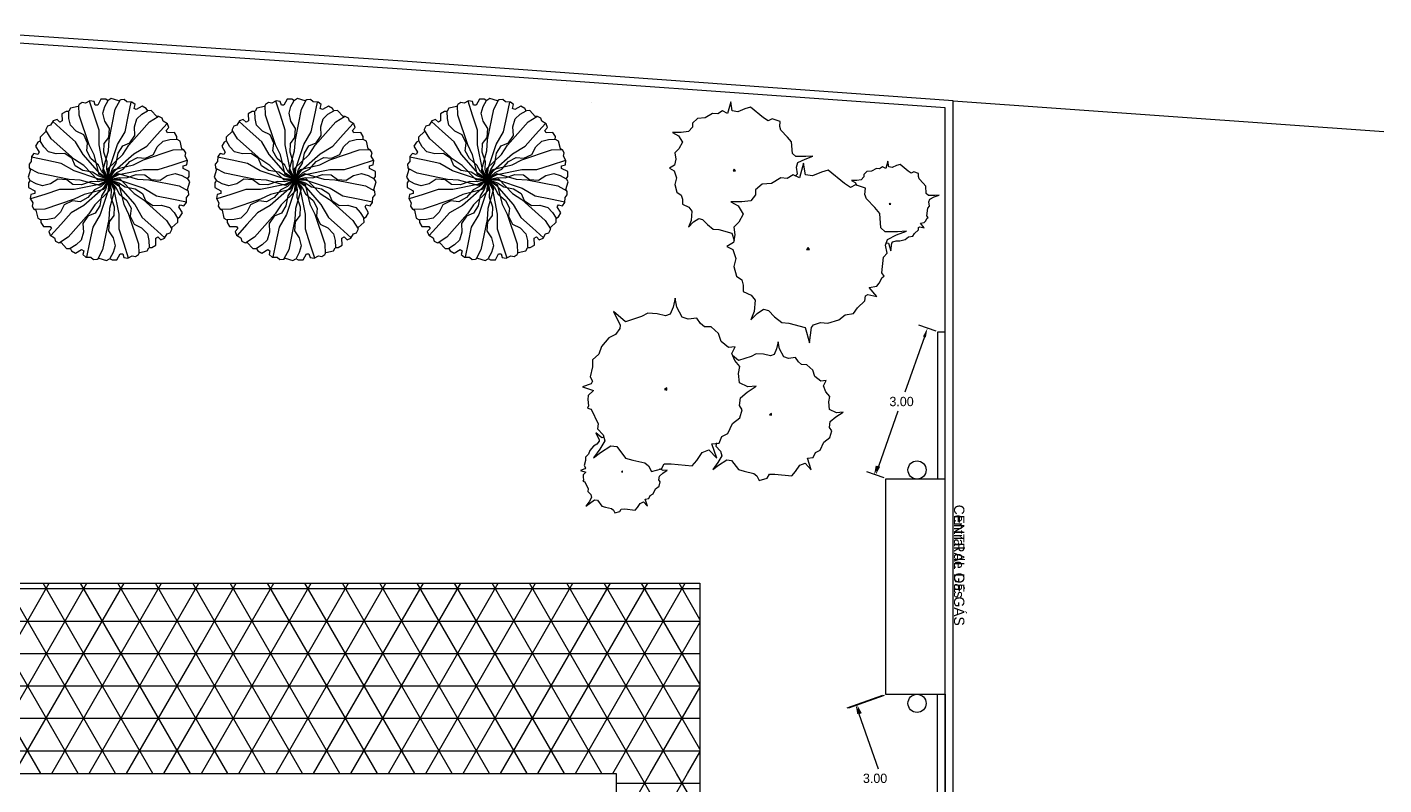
# Model space of a CAD drawing. Header units: millimetres. Extents: x 935 to 1399, y 512 to 900.
# Drawn here: x 1041.8 to 1067.97, y 862.66 to 877.26 of the extents above; entities that cross this region are included whole.
import ezdxf

# ---------------------------------------------------------------- set-up
doc = ezdxf.new("R2010")
doc.units = ezdxf.units.MM
for name, color, linetype in [('paredes', 5, 'Continuous'), ('terrenos', 3, 'Continuous'), ('VEGETAÇÃO', 3, 'Continuous')]:
    doc.layers.add(name, color=color, linetype=linetype)
pattern_1 = [(0, (1620.23605, 455.1888), (0, 0.625), []), (60, (1620.23605, 455.1888), (-0.5412659, 0.3125), []), (120, (1620.23605, 455.1888), (-0.5412659, -0.3125), [])]

# ---------------------------------------------------------------- blocks, each defined once
blk = doc.blocks.new('BRANCHP', base_point=(0.5, 0.5))
for p, q in [((0.7188, 0.625), (0.9062, 0.6875)), ((0.9062, 0.6875), (0.97, 0.6898)), ((0.9506, 0.7433), (0.9315, 0.7539)), ((0.962, 0.694), (0.9506, 0.7433)), ((0.9742, 0.6875), (0.962, 0.694)), ((0.9865, 0.6682), (0.9742, 0.6875)), ((0.6562, 0.5938), (0.7188, 0.625)), ((0.9062, 0.5938), (0.9956, 0.6226)), ((0.9821, 0.6473), (0.9865, 0.6682)), ((0.9973, 0.6196), (0.9821, 0.6473)), ((0.9936, 0.594), (0.9973, 0.6196)), ((0.5, 0.5), (0.5312, 0.5625)), ((0.5, 0.5), (0.5625, 0.5312)), ((0.5312, 0.5625), (0.6562, 0.5938)), ((0.5625, 0.5312), (0.7188, 0.5625)), ((0.612, 0.5116), (0.6728, 0.5325)), ((0.6728, 0.5325), (0.7278, 0.5305)), ((0.7188, 0.5625), (0.8125, 0.5625)), ((0.7278, 0.5305), (0.767, 0.501)), ((0.8125, 0.5625), (0.9062, 0.5938)), ((0.8239, 0.4968), (0.869, 0.5263)), ((0.869, 0.5263), (0.92, 0.5389)), ((0.92, 0.5389), (0.9612, 0.5263)), ((0.9612, 0.5263), (0.9994, 0.5054)), ((0.9697, 0.5873), (0.9936, 0.594)), ((0.9697, 0.5708), (0.9697, 0.5873)), ((1.008, 0.5503), (0.9697, 0.5708)), ((0.9985, 0.5039), (1.0081, 0.52)), ((1.0081, 0.52), (1.008, 0.5503)), ((0.5, 0.5), (0.565, 0.5136)), ((0.565, 0.5136), (0.612, 0.5116)), ((0.767, 0.501), (0.8239, 0.4968))]:
    blk.add_line(p, q)

msp = doc.modelspace()

# ---------------------------------------------------------------- hatches: boundary and pattern name
h = msp.add_hatch()
h.set_pattern_fill('NET3', color=254, scale=5, style=0)
h.set_pattern_definition(pattern_1)
h.paths.add_polyline_path([(1045.15965, 866.5417), (1035.54345, 866.5417), (1035.54345, 862.87187), (1037.15965, 862.87187), (1045.15965, 862.87187)])
h = msp.add_hatch()
h.set_pattern_fill('NET3', color=254, scale=5, style=0)
h.set_pattern_definition(pattern_1)
h.paths.add_polyline_path([(1054.77585, 862.87187), (1053.15965, 862.87187), (1053.15965, 852.57187), (1054.77585, 852.57187)])

# ---------------------------------------------------------------- linework, layer by layer
for p, q in [((1059.33149, 871.40203), (1058.99707, 871.5202)), ((1059.10681, 871.29051), (1058.73039, 870.22523)), ((1058.22676, 868.79994), (1058.60318, 869.86523)), ((1058.33149, 868.57203), (1057.99707, 868.6902)), ((1058.33149, 868.57203), (1057.99707, 868.6902))]:
    msp.add_line(p, q)
at = {"color": 254}
for p, q in [((1035.54345, 866.5417), (1054.77585, 866.5417)), ((1045.15965, 865.37724), (1045.83195, 866.5417)), ((1045.15965, 864.12724), (1046.55363, 866.5417)), ((1045.15965, 862.87724), (1047.27532, 866.5417)), ((1045.15965, 866.43879), (1054.77585, 866.43879)), ((1047.83189, 862.87187), (1045.71311, 866.5417)), ((1045.87823, 862.87187), (1047.99701, 866.5417)), ((1048.55358, 862.87187), (1046.4348, 866.5417)), ((1046.59992, 862.87187), (1048.7187, 866.5417)), ((1049.27527, 862.87187), (1047.15649, 866.5417)), ((1047.32161, 862.87187), (1049.44039, 866.5417)), ((1049.99695, 862.87187), (1047.87817, 866.5417)), ((1048.04329, 862.87187), (1050.16207, 866.5417)), ((1050.71864, 862.87187), (1048.59986, 866.5417)), ((1048.76498, 862.87187), (1050.88376, 866.5417)), ((1051.44033, 862.87187), (1049.32155, 866.5417)), ((1049.48667, 862.87187), (1051.60545, 866.5417)), ((1052.16202, 862.87187), (1050.04324, 866.5417)), ((1050.20836, 862.87187), (1052.32714, 866.5417)), ((1052.88371, 862.87187), (1050.76493, 866.5417)), ((1050.93005, 862.87187), (1053.04883, 866.5417)), ((1053.60539, 862.87187), (1051.48661, 866.5417)), ((1051.65173, 862.87187), (1053.77051, 866.5417)), ((1054.32708, 862.87187), (1052.2083, 866.5417)), ((1052.37342, 862.87187), (1054.4922, 866.5417)), ((1054.77585, 863.34458), (1052.92999, 866.5417)), ((1054.77585, 864.59458), (1053.65168, 866.5417)), ((1054.77585, 865.84458), (1054.37337, 866.5417)), ((1047.1102, 862.87187), (1045.15965, 866.25033)), ((1045.15965, 865.81379), (1054.77585, 865.81379)), ((1053.09511, 862.87187), (1054.77585, 865.78299)), ((1045.15965, 865.18879), (1054.77585, 865.18879)), ((1046.38852, 862.87187), (1045.15965, 865.00033)), ((1045.15965, 864.56379), (1054.77585, 864.56379)), ((1053.8168, 862.87187), (1054.77585, 864.53299)), ((1045.15965, 863.93879), (1054.77585, 863.93879)), ((1045.66683, 862.87187), (1045.15965, 863.75033)), ((1045.15965, 863.31379), (1054.77585, 863.31379)), ((1054.53848, 862.87187), (1054.77585, 863.28299))]:
    msp.add_line(p, q, dxfattribs=at)
at = {"color": 7}
for p, q in [((1054.77585, 866.5417), (1054.77585, 839.87187)), ((1058.30072, 864.38038), (1057.6112, 864.13674)), ((1058.33149, 864.38038), (1057.64198, 864.13674)), ((1057.84089, 864.02699), (1058.21732, 862.96171)), ((1037.15965, 862.87187), (1053.15965, 862.87187)), ((1053.15965, 862.87187), (1053.15965, 852.57187))]:
    msp.add_line(p, q, dxfattribs=at)
for points in [[(1059.07853, 871.30051), (1059.1351, 871.28052), (1059.16678, 871.46023)], [(1058.1677, 868.80994), (1058.22427, 868.78995), (1058.13601, 868.63023)], [(1058.1677, 868.80994), (1058.22427, 868.78995), (1058.13601, 868.63023)], [(1058.19847, 868.80994), (1058.25504, 868.78995), (1058.16678, 868.63023)]]:
    msp.add_solid(points)
for points in [[(1057.86918, 864.03699), (1057.8126, 864.017), (1057.78092, 864.19671)], [(1057.89995, 864.03699), (1057.84338, 864.017), (1057.81169, 864.19671)]]:
    msp.add_solid(points, dxfattribs=at)
at = {"layer": 'paredes'}
for p, q in [((1059.35965, 871.3812), (1059.35965, 868.5512)), ((1059.50965, 871.3812), (1059.35965, 871.3812)), ((1059.50965, 868.5512), (1059.50965, 871.3812)), ((1059.50965, 868.5512), (1058.35965, 868.5512)), ((1058.35965, 868.5512), (1058.35965, 864.5512)), ((1059.50965, 868.5512), (1058.35965, 868.5512)), ((1058.35965, 868.5512), (1058.35965, 864.5512)), ((1059.50965, 868.5512), (1058.39042, 868.5512)), ((1058.35965, 866.6012), (1058.35965, 866.3512)), ((1058.35965, 866.6012), (1058.35965, 866.3512)), ((1058.35965, 864.5512), (1058.35965, 864.4012)), ((1058.35965, 864.5512), (1058.35965, 864.4012)), ((1058.35965, 864.4012), (1059.50965, 864.4012)), ((1058.35965, 864.4012), (1059.50965, 864.4012)), ((1058.39042, 864.4012), (1059.50965, 864.4012)), ((1059.35965, 861.5712), (1059.35965, 864.4012)), ((1059.50965, 864.4012), (1059.50965, 861.5712))]:
    msp.add_line(p, q, dxfattribs=at)
for centre in [(1058.96542, 868.7262), (1058.96542, 864.2262)]:
    msp.add_circle(centre, 0.175, dxfattribs=at)
at = {"layer": 'terrenos', "color": 7}
for points in [[(1041.796, 833.62187), (1059.65965, 833.62187), (1059.65965, 875.84655), (1049.04201, 876.60525), (1038.31596, 877.33332), (1030.53722, 877.41495), (1030.53722, 833.62187), (1031.18722, 833.62187)], [(1059.50965, 833.92187), (1059.50965, 875.70689), (1049.03158, 876.45562), (1038.31009, 877.18337), (1030.68722, 877.26337), (1030.68722, 833.77187), (1031.18722, 833.77187)]]:
    msp.add_lwpolyline(points, dxfattribs=at)
at = {"layer": 'VEGETAÇÃO', "color": 253}
for p, q in [((1052.19802, 876.15136), (1052.19802, 876.14979)), ((1052.6867, 875.80984), (1052.68513, 875.80985))]:
    msp.add_line(p, q, dxfattribs=at)
at = {"layer": 'VEGETAÇÃO', "color": 7}
msp.add_line((1059.65965, 875.84655), (1067.97219, 875.25256), dxfattribs=at)
msp.add_lwpolyline([(1036.65965, 833.62187), (1059.65965, 833.62187), (1059.65965, 875.84655), (1049.04201, 876.60525), (1038.31596, 877.33332), (1030.53722, 877.41495), (1030.53722, 833.62187), (1031.18722, 833.62187)], dxfattribs=at)
at = {"layer": 'VEGETAÇÃO', "color": 253}
for points in [[(1056.61594, 874.38912), (1056.66007, 874.4376), (1056.63717, 874.56475), (1056.66769, 874.65277), (1056.80502, 874.72125), (1056.95759, 874.77992), (1056.82027, 874.77015), (1056.62954, 874.77015), (1056.56089, 874.82882), (1056.54562, 875.05377), (1056.46934, 875.1418), (1056.33964, 875.27872), (1056.31674, 875.3472), (1056.32437, 875.445), (1056.17179, 875.4939), (1056.09549, 875.45477), (1056.00397, 875.51347), (1055.75219, 875.71885), (1055.64539, 875.68952), (1055.50807, 875.63082), (1055.40127, 875.6504), (1055.37074, 875.82645), (1055.30972, 875.6015), (1055.21054, 875.6504), (1055.11897, 875.5917), (1055.01979, 875.6015), (1054.87484, 875.51347), (1054.72989, 875.50367), (1054.63072, 875.41565), (1054.63072, 875.33742), (1054.55442, 875.2494), (1054.41709, 875.22982), (1054.24927, 875.22982), (1054.36369, 875.17115), (1054.43999, 875.044), (1054.37132, 874.91685), (1054.29504, 874.8386), (1054.31029, 874.72125), (1054.28742, 874.60387), (1054.18822, 874.5452), (1054.27979, 874.4963), (1054.32554, 874.35937), (1054.29504, 874.23222), (1054.33319, 874.0855), (1054.41709, 874.02682), (1054.43999, 873.94857), (1054.43999, 873.85077), (1054.56207, 873.7921), (1054.62309, 873.71385), (1054.60784, 873.5378), (1054.55442, 873.41065), (1054.65359, 873.50845), (1054.75279, 873.57692), (1054.82907, 873.55735), (1054.92062, 873.45955), (1055.03507, 873.37152), (1055.14187, 873.36175), (1055.39362, 873.29327), (1055.43442, 873.1538)], [(1058.37697, 873.1085), (1058.41417, 873.0984), (1058.45707, 872.95167), (1058.47614, 873.0984), (1058.49522, 873.12285), (1058.56197, 873.1473), (1058.63349, 873.14117), (1058.73839, 873.17175), (1058.80039, 873.22065), (1058.88144, 873.23287), (1058.91959, 873.2879), (1058.99112, 873.35512), (1058.99589, 873.40405), (1059.01972, 873.41627), (1059.10554, 873.39792), (1059.03402, 873.4835), (1059.10554, 873.49572), (1059.12939, 873.5263), (1059.15799, 873.5813), (1059.17707, 873.59352), (1059.15324, 873.6241), (1059.17229, 873.77692), (1059.20567, 873.8136), (1059.19137, 873.89307), (1059.21044, 873.94807), (1059.29627, 873.99087), (1059.39164, 874.02755), (1059.30582, 874.02142), (1059.18662, 874.02142), (1059.14369, 874.0581), (1059.13417, 874.19872), (1059.08647, 874.25372), (1059.00542, 874.3393), (1058.99112, 874.3821), (1058.99589, 874.44322), (1058.90052, 874.47377), (1058.85284, 874.44932), (1058.79562, 874.486), (1058.63827, 874.61437), (1058.57152, 874.59605), (1058.48569, 874.55937), (1058.41892, 874.5716), (1058.39987, 874.68162), (1058.36172, 874.54102), (1058.29972, 874.5716), (1058.24252, 874.53492), (1058.18052, 874.54102), (1058.08992, 874.486), (1057.99934, 874.4799), (1057.93734, 874.42487), (1057.93734, 874.37597), (1057.88967, 874.32097), (1057.80384, 874.30875), (1057.69894, 874.30875), (1057.77044, 874.27207), (1057.80679, 874.21147)], [(1058.37697, 873.1085), (1058.41417, 873.0984), (1058.45707, 872.95167), (1058.47614, 873.0984), (1058.49522, 873.12285), (1058.56197, 873.1473), (1058.63349, 873.14117), (1058.73839, 873.17175), (1058.80039, 873.22065), (1058.88144, 873.23287), (1058.91959, 873.2879), (1058.99112, 873.35512), (1058.99589, 873.40405), (1059.01972, 873.41627), (1059.10554, 873.39792), (1059.03402, 873.4835), (1059.10554, 873.49572), (1059.12939, 873.5263), (1059.15799, 873.5813), (1059.17707, 873.59352), (1059.15324, 873.6241), (1059.17229, 873.77692), (1059.20567, 873.8136), (1059.19137, 873.89307), (1059.21044, 873.94807), (1059.29627, 873.99087), (1059.39164, 874.02755), (1059.30582, 874.02142), (1059.18662, 874.02142), (1059.14369, 874.0581), (1059.13417, 874.19872), (1059.08647, 874.25372), (1059.00542, 874.3393), (1058.99112, 874.3821), (1058.99589, 874.44322), (1058.90052, 874.47377), (1058.85284, 874.44932), (1058.79562, 874.486), (1058.63827, 874.61437), (1058.57152, 874.59605), (1058.48569, 874.55937), (1058.41892, 874.5716), (1058.39987, 874.68162), (1058.36172, 874.54102), (1058.29972, 874.5716), (1058.24252, 874.53492), (1058.18052, 874.54102), (1058.08992, 874.486), (1057.99934, 874.4799), (1057.93734, 874.42487), (1057.93734, 874.37597), (1057.88967, 874.32097), (1057.80384, 874.30875), (1057.69894, 874.30875), (1057.77044, 874.27207), (1057.80679, 874.21147)], [(1055.09663, 869.24977), (1055.08629, 869.18504), (1055.17513, 869.09124), (1055.19784, 869.00088), (1055.1205, 868.86835), (1055.02504, 868.73565), (1055.13454, 868.81909), (1055.29408, 868.92361), (1055.38365, 868.91216), (1055.51972, 868.73237), (1055.63176, 868.70055), (1055.81529, 868.6571), (1055.87197, 868.61238), (1055.91919, 868.52639), (1056.07361, 868.56911), (1056.11599, 868.64365), (1056.22472, 868.64471), (1056.54787, 868.61092), (1056.62113, 868.69398), (1056.70382, 868.81834), (1056.80388, 868.8605), (1056.9259, 868.72997), (1056.85366, 868.95157), (1056.96341, 868.96502), (1057.00784, 869.06431), (1057.09616, 869.11047), (1057.16916, 869.26354), (1057.28504, 869.35117), (1057.31975, 869.47916), (1057.27688, 869.54459), (1057.29245, 869.66003), (1057.39659, 869.75167), (1057.53697, 869.84364), (1057.4091, 869.83001), (1057.27559, 869.89455), (1057.26335, 870.03854), (1057.28426, 870.14579), (1057.20719, 870.23559), (1057.162, 870.34631), (1057.21282, 870.44975), (1057.10942, 870.44047), (1056.99611, 870.52992), (1056.95194, 870.65299), (1056.83961, 870.75481), (1056.73728, 870.75791), (1056.67524, 870.81081), (1056.62164, 870.89261), (1056.48737, 870.87479), (1056.39345, 870.90679), (1056.30972, 871.06241), (1056.28472, 871.19804), (1056.25536, 871.06188), (1056.20992, 870.95024), (1056.13539, 870.92481), (1056.00521, 870.95644), (1055.86124, 870.96734), (1055.76655, 870.91699), (1055.51845, 870.83629), (1055.40788, 870.93059)], [(1052.92178, 869.3558), (1052.88513, 869.34386), (1052.76883, 869.44308), (1052.83329, 869.3099), (1052.83073, 869.27899), (1052.7883, 869.22196), (1052.72512, 869.18788), (1052.65413, 869.10482), (1052.62907, 869.02994), (1052.56798, 868.97529), (1052.56623, 868.90836), (1052.54324, 868.81293), (1052.56606, 868.76939), (1052.55283, 868.74611), (1052.47099, 868.71442), (1052.57772, 868.68204), (1052.52459, 868.63261), (1052.5214, 868.59397), (1052.52762, 868.53229), (1052.51836, 868.51161), (1052.55505, 868.49909), (1052.62287, 868.36082), (1052.61505, 868.31186), (1052.67057, 868.25322), (1052.68476, 868.19676), (1052.63643, 868.11392), (1052.57675, 868.03097), (1052.64518, 868.08313), (1052.74489, 868.14846), (1052.80089, 868.14131), (1052.88593, 868.02891), (1052.95597, 868.00904), (1053.07066, 867.98189), (1053.10608, 867.95392), (1053.13559, 867.90018), (1053.23211, 867.9269), (1053.25858, 867.97348), (1053.32655, 867.97416), (1053.52852, 867.95302), (1053.57431, 868.00493), (1053.626, 868.08264), (1053.68855, 868.10901), (1053.76478, 868.02742), (1053.71964, 868.16594), (1053.78825, 868.17434), (1053.816, 868.23637), (1053.8712, 868.26524), (1053.91683, 868.36092), (1053.98924, 868.41567), (1054.01095, 868.49567), (1053.98415, 868.53657), (1053.99388, 868.60871), (1054.05897, 868.66597), (1054.14671, 868.72346), (1054.06681, 868.71495), (1054.00319, 868.74572)]]:
    msp.add_lwpolyline(points, dxfattribs=at)
for points in [[(1056.77634, 874.63965), (1056.70004, 874.35847), (1056.57607, 874.4196), (1056.46162, 874.34625), (1056.33764, 874.35847), (1056.15647, 874.24845), (1055.97527, 874.23622), (1055.85129, 874.12617), (1055.85129, 874.02837), (1055.75594, 873.91835), (1055.58429, 873.8939), (1055.37449, 873.8939), (1055.51752, 873.82052), (1055.61289, 873.6616), (1055.52707, 873.50267), (1055.43169, 873.40485), (1055.45077, 873.25815), (1055.42217, 873.11145), (1055.29819, 873.0381), (1055.41262, 872.97695), (1055.46984, 872.8058), (1055.43169, 872.64687), (1055.47939, 872.46347), (1055.58429, 872.39012), (1055.61289, 872.29232), (1055.61289, 872.17007), (1055.76547, 872.0967), (1055.84177, 871.9989), (1055.82269, 871.77885), (1055.75594, 871.6199), (1055.87992, 871.74217), (1056.00389, 871.82775), (1056.09924, 871.8033), (1056.21369, 871.68102), (1056.35672, 871.571), (1056.49024, 871.55877), (1056.80494, 871.4732), (1056.89077, 871.17977), (1056.92892, 871.4732), (1056.96707, 871.5221), (1057.10057, 871.571), (1057.24362, 871.55877), (1057.45342, 871.6199), (1057.57739, 871.71772), (1057.73949, 871.74217), (1057.81579, 871.8522), (1057.95884, 871.98667), (1057.96837, 872.08447), (1058.01607, 872.10892), (1058.18772, 872.07225), (1058.04467, 872.24342), (1058.18772, 872.26787), (1058.23539, 872.329), (1058.29262, 872.43902), (1058.33077, 872.46347), (1058.28307, 872.5246), (1058.32122, 872.83025), (1058.38797, 872.9036), (1058.35937, 873.06255), (1058.39752, 873.17257), (1058.56917, 873.25815), (1058.75989, 873.3315), (1058.58824, 873.31927), (1058.34984, 873.31927), (1058.26402, 873.39262), (1058.24494, 873.67382), (1058.14957, 873.78385), (1057.98744, 873.95502), (1057.95884, 874.0406), (1057.96837, 874.16285), (1057.77764, 874.224), (1057.68229, 874.17507), (1057.56784, 874.24845), (1057.25314, 874.50517), (1057.11964, 874.4685), (1056.94799, 874.39515), (1056.81447, 874.4196)], [(1056.77634, 874.63965), (1056.70004, 874.35847), (1056.57607, 874.4196), (1056.46162, 874.34625), (1056.33764, 874.35847), (1056.15647, 874.24845), (1055.97527, 874.23622), (1055.85129, 874.12617), (1055.85129, 874.02837), (1055.75594, 873.91835), (1055.58429, 873.8939), (1055.37449, 873.8939), (1055.51752, 873.82052), (1055.61289, 873.6616), (1055.52707, 873.50267), (1055.43169, 873.40485), (1055.45077, 873.25815), (1055.42217, 873.11145), (1055.29819, 873.0381), (1055.41262, 872.97695), (1055.46984, 872.8058), (1055.43169, 872.64687), (1055.47939, 872.46347), (1055.58429, 872.39012), (1055.61289, 872.29232), (1055.61289, 872.17007), (1055.76547, 872.0967), (1055.84177, 871.9989), (1055.82269, 871.77885), (1055.75594, 871.6199), (1055.87992, 871.74217), (1056.00389, 871.82775), (1056.09924, 871.8033), (1056.21369, 871.68102), (1056.35672, 871.571), (1056.49024, 871.55877), (1056.80494, 871.4732), (1056.89077, 871.17977), (1056.92892, 871.4732), (1056.96707, 871.5221), (1057.10057, 871.571), (1057.24362, 871.55877), (1057.45342, 871.6199), (1057.57739, 871.71772), (1057.73949, 871.74217), (1057.81579, 871.8522), (1057.95884, 871.98667), (1057.96837, 872.08447), (1058.01607, 872.10892), (1058.18772, 872.07225), (1058.04467, 872.24342), (1058.18772, 872.26787), (1058.23539, 872.329), (1058.29262, 872.43902), (1058.33077, 872.46347), (1058.28307, 872.5246), (1058.32122, 872.83025), (1058.38797, 872.9036), (1058.35937, 873.06255), (1058.39752, 873.17257), (1058.56917, 873.25815), (1058.75989, 873.3315), (1058.58824, 873.31927), (1058.34984, 873.31927), (1058.26402, 873.39262), (1058.24494, 873.67382), (1058.14957, 873.78385), (1057.98744, 873.95502), (1057.95884, 874.0406), (1057.96837, 874.16285), (1057.77764, 874.224), (1057.68229, 874.17507), (1057.56784, 874.24845), (1057.25314, 874.50517), (1057.11964, 874.4685), (1056.94799, 874.39515), (1056.81447, 874.4196)], [(1055.43939, 874.52562), (1055.41652, 874.4963), (1055.46229, 874.4963)], [(1055.43939, 874.52562), (1055.41652, 874.4963), (1055.46229, 874.4963)], [(1055.43939, 874.52562), (1055.41652, 874.4963), (1055.46229, 874.4963)], [(1055.43939, 874.52562), (1055.41652, 874.4963), (1055.46229, 874.4963)], [(1058.44277, 873.86862), (1058.42847, 873.85027), (1058.45707, 873.85027)], [(1058.44277, 873.86862), (1058.42847, 873.85027), (1058.45707, 873.85027)], [(1056.86217, 873.01365), (1056.83354, 872.97695), (1056.89077, 872.97695)], [(1056.86217, 873.01365), (1056.83354, 872.97695), (1056.89077, 872.97695)], [(1055.09976, 868.95232), (1055.00949, 869.22932), (1055.14668, 869.24614), (1055.20221, 869.37021), (1055.31261, 869.42793), (1055.40386, 869.61926), (1055.54872, 869.72879), (1055.5921, 869.88879), (1055.5385, 869.97059), (1055.55796, 870.11488), (1055.68813, 870.2294), (1055.86362, 870.34438), (1055.70377, 870.32737), (1055.5369, 870.40803), (1055.52159, 870.588), (1055.54775, 870.7221), (1055.45139, 870.83435), (1055.39492, 870.97273), (1055.45841, 871.10203), (1055.32919, 871.09046), (1055.18753, 871.20226), (1055.13234, 871.3561), (1054.99193, 871.48336), (1054.86398, 871.48722), (1054.78646, 871.55335), (1054.71946, 871.65561), (1054.55163, 871.63336), (1054.43421, 871.67335), (1054.32956, 871.86786), (1054.29828, 872.0374), (1054.2616, 871.86718), (1054.2048, 871.72765), (1054.11164, 871.69585), (1053.9489, 871.7354), (1053.76897, 871.74904), (1053.65058, 871.68609), (1053.34045, 871.58519), (1053.10785, 871.78359), (1053.23676, 871.51725), (1053.23165, 871.45544), (1053.14678, 871.34137), (1053.02043, 871.2732), (1052.87844, 871.10709), (1052.82836, 870.95732), (1052.70617, 870.84803), (1052.70265, 870.71418), (1052.6567, 870.5233), (1052.70233, 870.43628), (1052.67583, 870.38968), (1052.51215, 870.32629), (1052.72562, 870.26151), (1052.61937, 870.16266), (1052.61299, 870.0854), (1052.62542, 869.96201), (1052.60691, 869.92065), (1052.68031, 869.89566), (1052.81592, 869.6191), (1052.80028, 869.52116), (1052.91132, 869.40388), (1052.93971, 869.29095), (1052.84303, 869.12529), (1052.7237, 868.95941), (1052.86058, 869.06371), (1053.05998, 869.19437), (1053.17197, 869.18005), (1053.34204, 868.9553), (1053.48212, 868.91554), (1053.71154, 868.86122), (1053.78236, 868.80531), (1053.84139, 868.69784), (1054.03444, 868.75122), (1054.08738, 868.8444), (1054.22332, 868.84575), (1054.62725, 868.80348), (1054.71881, 868.90732), (1054.82219, 869.06275), (1054.94728, 869.11548)], [(1054.13684, 870.26533), (1054.14067, 870.31172), (1054.0928, 870.28036)], [(1056.15555, 869.78041), (1056.15862, 869.81748), (1056.12033, 869.79239)], [(1056.15555, 869.78041), (1056.15862, 869.81748), (1056.12033, 869.79239)], [(1056.15555, 869.78041), (1056.15862, 869.81748), (1056.12033, 869.79239)], [(1056.15555, 869.78041), (1056.15862, 869.81748), (1056.12033, 869.79239)], [(1053.28333, 868.68394), (1053.28524, 868.70713), (1053.26131, 868.69145)]]:
    msp.add_lwpolyline(points, close=True, dxfattribs=at)

# ---------------------------------------------------------------- block references
for p, xscale, yscale, zscale, rotation in [((1043.37325, 874.32594), 3.048000000000002, 3.048000000000002, 3.048000000000002, 90), ((1043.37325, 874.32594), 3.047999999999992, 3.047999999999992, 3.047999999999992, 59.99999999999989), ((1046.96706, 874.32594), 3.048000000000002, 3.048000000000002, 3.048000000000002, 90), ((1046.96706, 874.32594), 3.047999999999992, 3.047999999999992, 3.047999999999992, 59.99999999999989), ((1050.67679, 874.32594), 3.048000000000002, 3.048000000000002, 3.048000000000002, 90), ((1050.67679, 874.32594), 3.047999999999992, 3.047999999999992, 3.047999999999992, 59.99999999999989), ((1043.37325, 874.32594), 3.047999999999992, 3.047999999999992, 3.047999999999992, 120.0000000000001), ((1043.37325, 874.32594), 3.047999999999992, 3.047999999999992, 3.047999999999992, 30.00000000000011), ((1046.96706, 874.32594), 3.047999999999992, 3.047999999999992, 3.047999999999992, 120.0000000000001), ((1046.96706, 874.32594), 3.047999999999992, 3.047999999999992, 3.047999999999992, 30.00000000000011), ((1050.67679, 874.32594), 3.047999999999992, 3.047999999999992, 3.047999999999992, 120.0000000000001), ((1050.67679, 874.32594), 3.047999999999992, 3.047999999999992, 3.047999999999992, 30.00000000000011), ((1043.37325, 874.32594), 3.047999999999992, 3.047999999999992, 3.047999999999992, 149.9999999999999), ((1046.96706, 874.32594), 3.047999999999992, 3.047999999999992, 3.047999999999992, 149.9999999999999), ((1050.67679, 874.32594), 3.047999999999992, 3.047999999999992, 3.047999999999992, 149.9999999999999), ((1043.37325, 874.32594), 3.047999999999992, 3.047999999999992, 3.047999999999992, 329.9999999999999), ((1046.96706, 874.32594), 3.047999999999992, 3.047999999999992, 3.047999999999992, 329.9999999999999), ((1050.67679, 874.32594), 3.047999999999992, 3.047999999999992, 3.047999999999992, 329.9999999999999), ((1043.37325, 874.32594), 3.047999999999992, 3.047999999999992, 3.047999999999992, 300.0000000000001), ((1046.96706, 874.32594), 3.047999999999992, 3.047999999999992, 3.047999999999992, 300.0000000000001), ((1050.67679, 874.32594), 3.047999999999992, 3.047999999999992, 3.047999999999992, 300.0000000000001), ((1043.37325, 874.32594), 3.048000000000002, 3.048000000000002, 3.048000000000002, 180), ((1043.37325, 874.32594), 3.047999999999992, 3.047999999999992, 3.047999999999992, 210.0000000000001), ((1043.37325, 874.32594), 3.047999999999992, 3.047999999999992, 3.047999999999992, 239.9999999999999), ((1043.37325, 874.32594), 3.048000000000002, 3.048000000000002, 3.048000000000002, 270), ((1046.96706, 874.32594), 3.048000000000002, 3.048000000000002, 3.048000000000002, 180), ((1046.96706, 874.32594), 3.047999999999992, 3.047999999999992, 3.047999999999992, 210.0000000000001), ((1046.96706, 874.32594), 3.047999999999992, 3.047999999999992, 3.047999999999992, 239.9999999999999), ((1046.96706, 874.32594), 3.048000000000002, 3.048000000000002, 3.048000000000002, 270), ((1050.67679, 874.32594), 3.048000000000002, 3.048000000000002, 3.048000000000002, 180), ((1050.67679, 874.32594), 3.047999999999992, 3.047999999999992, 3.047999999999992, 210.0000000000001), ((1050.67679, 874.32594), 3.047999999999992, 3.047999999999992, 3.047999999999992, 239.9999999999999), ((1050.67679, 874.32594), 3.048000000000002, 3.048000000000002, 3.048000000000002, 270)]:
    msp.add_blockref('BRANCHP', p, dxfattribs=dict(xscale=xscale, yscale=yscale, zscale=zscale, rotation=rotation))
at = {"xscale": 3.048000000000002, "yscale": 3.048000000000002, "zscale": 3.048000000000002}
for p in [(1043.37325, 874.32594), (1046.96706, 874.32594), (1050.67679, 874.32594)]:
    msp.add_blockref('BRANCHP', p, dxfattribs=at)

# ---------------------------------------------------------------- texts
at = {"color": 7}
msp.add_text('3.00', height=0.18, dxfattribs=at).set_placement((1057.92169, 862.69171))
at = {"insert": (1058.66678, 870.04523), "char_height": 0.18, "attachment_point": 5}
msp.add_mtext('3.00', dxfattribs=at)
at = {"insert": (1059.87853, 868.05589), "char_height": 0.2, "width": 3.8469, "attachment_point": 1, "rotation": 270}
for s in ['Central de Gás', 'Central de Gás', 'CENTRAL DE GÁS']:
    msp.add_mtext(s, dxfattribs=at)

doc.saveas('drawing.dxf')
